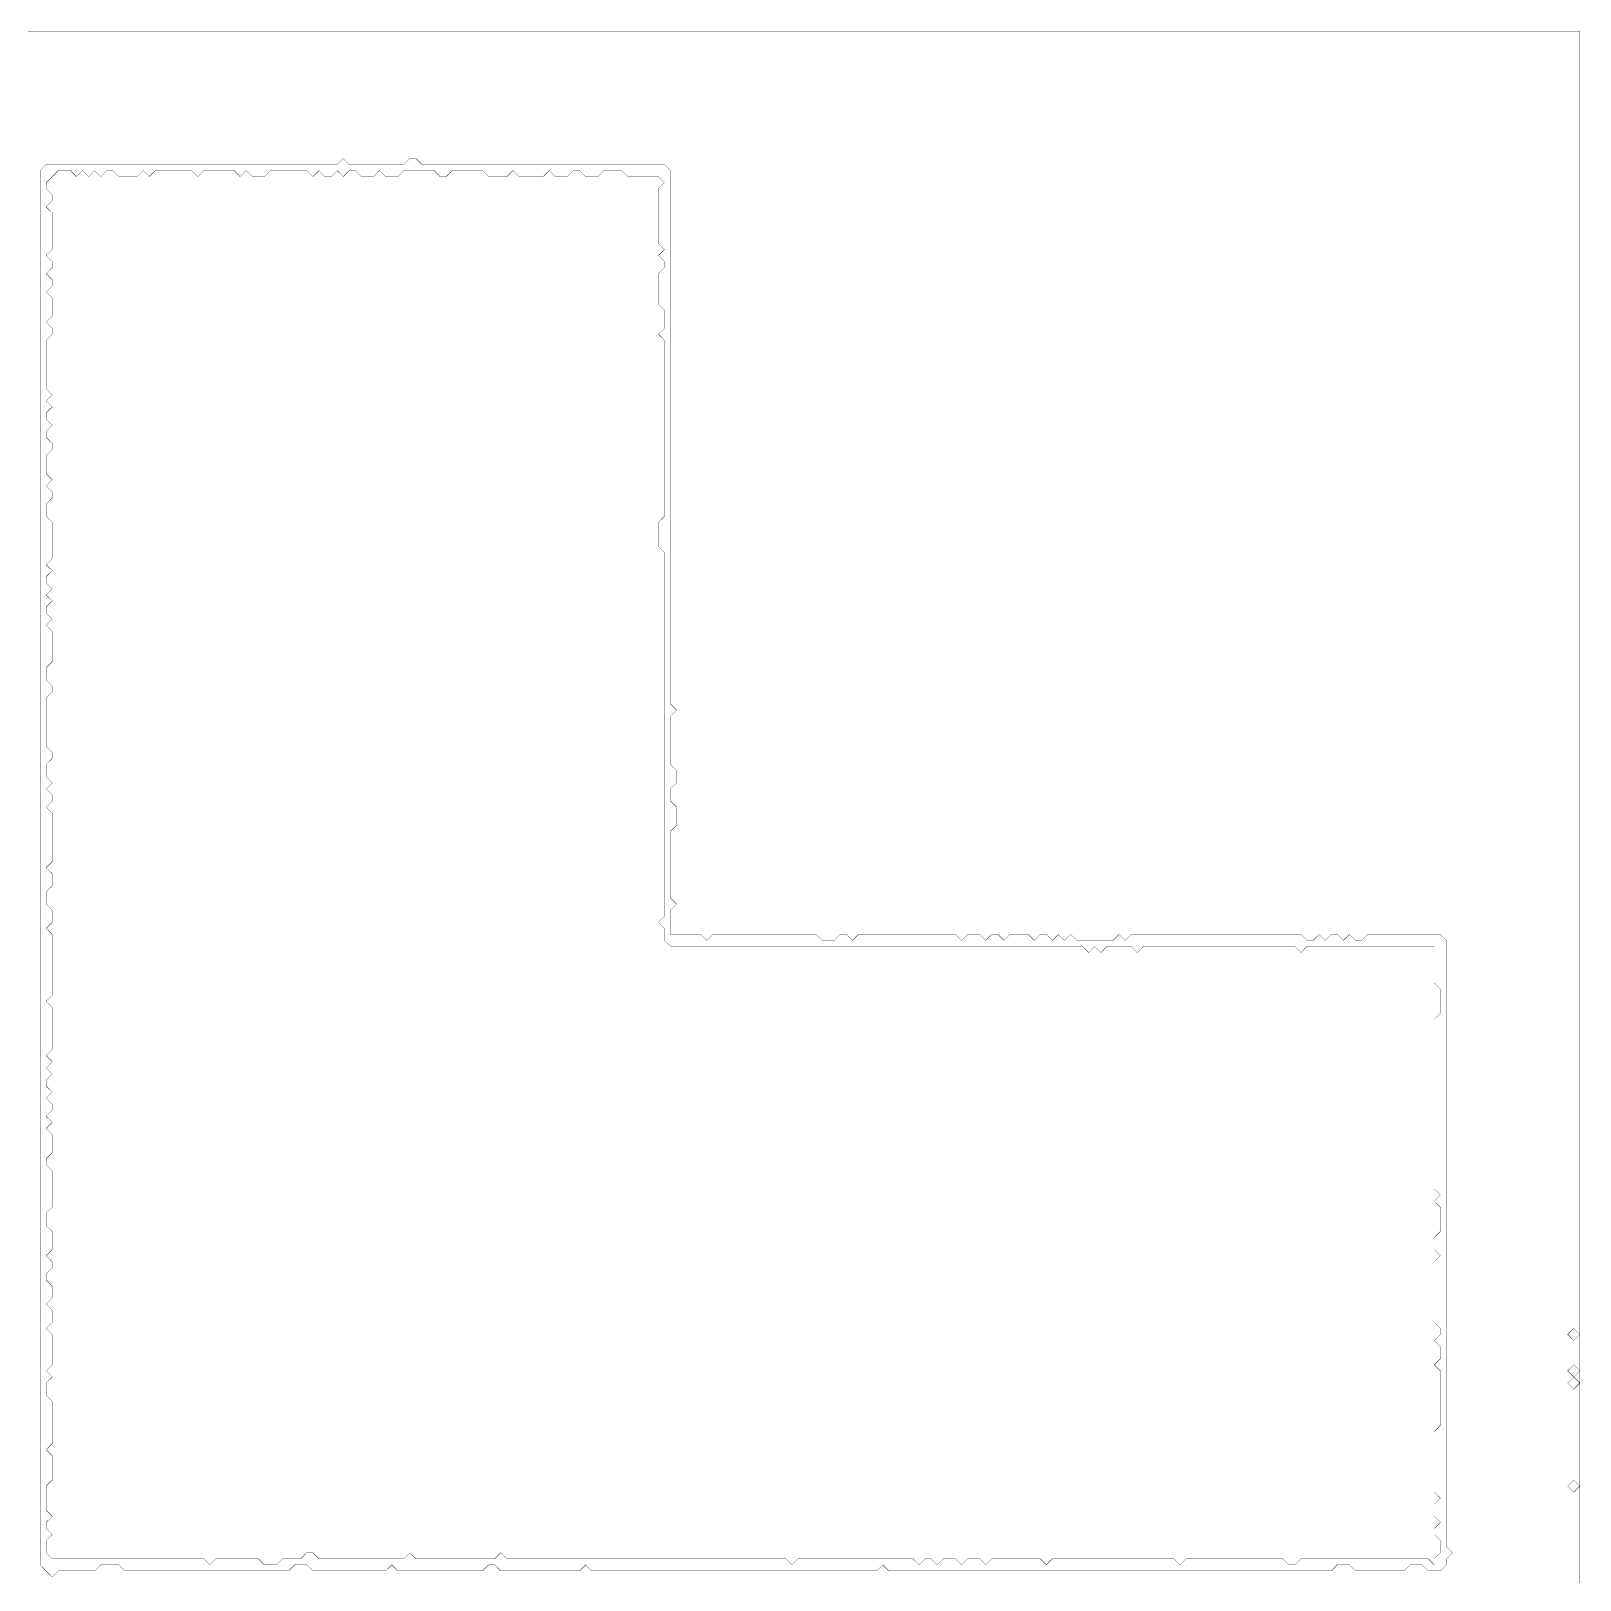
# Model space of a CAD drawing. Header units: metres. Extents: x 0 to 5221, y -5221 to 0.
# Drawn here: x 2610 to 5221, y -2610 to 0 of the extents above; entities that cross this region are included whole.
import ezdxf

# ---------------------------------------------------------------- set-up
doc = ezdxf.new("R2010")
doc.units = ezdxf.units.M
doc.layers.add('conductor', color=1, linetype='Continuous')
doc.layers.add('substrate', color=5, linetype='Continuous')

msp = doc.modelspace()

# ---------------------------------------------------------------- linework, layer by layer
at = {"layer": 'conductor', "const_width": 0.5}
msp.add_lwpolyline([(2656.4, -235), (2646.2, -245.2), (2635.9, -255.4), (2635.9, -265.6), (2646.2, -275.9), (2646.2, -286.1), (2635.9, -296.3), (2646.2, -306.5), (2646.2, -316.7), (2646.2, -326.9), (2646.2, -337.2), (2646.2, -347.4), (2646.2, -357.6), (2646.2, -367.8), (2635.9, -378), (2646.2, -388.2), (2646.2, -398.5), (2635.9, -408.7), (2646.2, -418.9), (2646.2, -429.1), (2635.9, -439.3), (2646.2, -449.5), (2646.2, -459.8), (2646.2, -470), (2646.2, -480.2), (2635.9, -490.4), (2646.2, -500.6), (2646.2, -510.8), (2635.9, -521.1), (2635.9, -531.3), (2635.9, -541.5), (2635.9, -551.7), (2635.9, -561.9), (2635.9, -572.1), (2635.9, -582.4), (2635.9, -592.6), (2635.9, -602.8), (2646.2, -613), (2635.9, -623.2), (2646.2, -633.4), (2635.9, -643.7), (2635.9, -653.9), (2646.2, -664.1), (2635.9, -674.3), (2635.9, -684.5), (2646.2, -694.7), (2646.2, -705), (2635.9, -715.2), (2635.9, -725.4), (2635.9, -735.6), (2635.9, -745.8), (2646.2, -756), (2635.9, -766.3), (2646.2, -776.5), (2646.2, -786.7), (2635.9, -796.9), (2635.9, -807.1), (2635.9, -817.3), (2646.2, -827.6), (2646.2, -837.8), (2646.2, -848), (2646.2, -858.2), (2646.2, -868.4), (2646.2, -878.6), (2646.2, -888.9), (2635.9, -899.1), (2646.2, -909.3), (2635.9, -919.5), (2635.9, -929.7), (2646.2, -939.9), (2635.9, -950.2), (2646.2, -960.4), (2635.9, -970.6), (2635.9, -980.8), (2646.2, -991), (2635.9, -1001.2), (2646.2, -1011.5), (2646.2, -1021.7), (2646.2, -1031.9), (2646.2, -1042.1), (2646.2, -1052.3), (2646.2, -1062.5), (2635.9, -1072.8), (2635.9, -1083), (2635.9, -1093.2), (2646.2, -1103.4), (2646.2, -1113.6), (2635.9, -1123.8), (2635.9, -1134.1), (2635.9, -1144.3), (2635.9, -1154.5), (2635.9, -1164.7), (2635.9, -1174.9), (2635.9, -1185.1), (2635.9, -1195.4), (2635.9, -1205.6), (2646.2, -1215.8), (2646.2, -1226), (2635.9, -1236.2), (2635.9, -1246.4), (2635.9, -1256.7), (2646.2, -1266.9), (2635.9, -1277.1), (2646.2, -1287.3), (2646.2, -1297.5), (2635.9, -1307.8), (2646.2, -1318), (2646.2, -1328.2), (2646.2, -1338.4), (2646.2, -1348.6), (2646.2, -1358.8), (2646.2, -1369.1), (2646.2, -1379.3), (2646.2, -1389.5), (2646.2, -1399.7), (2635.9, -1409.9), (2646.2, -1420.1), (2646.2, -1430.4), (2646.2, -1440.6), (2635.9, -1450.8), (2635.9, -1461), (2635.9, -1471.2), (2646.2, -1481.4), (2646.2, -1491.7), (2646.2, -1501.9), (2635.9, -1512.1), (2646.2, -1522.3), (2646.2, -1532.5), (2646.2, -1542.7), (2646.2, -1553), (2646.2, -1563.2), (2646.2, -1573.4), (2646.2, -1583.6), (2646.2, -1593.8), (2646.2, -1604), (2646.2, -1614.3), (2646.2, -1624.5), (2635.9, -1634.7), (2646.2, -1644.9), (2646.2, -1655.1), (2646.2, -1665.3), (2646.2, -1675.6), (2646.2, -1685.8), (2646.2, -1696), (2646.2, -1706.2), (2646.2, -1716.4), (2635.9, -1726.6), (2646.2, -1736.9), (2635.9, -1747.1), (2646.2, -1757.3), (2635.9, -1767.5), (2635.9, -1777.7), (2646.2, -1787.9), (2635.9, -1798.2), (2646.2, -1808.4), (2646.2, -1818.6), (2635.9, -1828.8), (2646.2, -1839), (2635.9, -1849.2), (2646.2, -1859.5), (2646.2, -1869.7), (2646.2, -1879.9), (2646.2, -1890.1), (2635.9, -1900.3), (2635.9, -1910.5), (2646.2, -1920.8), (2646.2, -1931), (2646.2, -1941.2), (2646.2, -1951.4), (2646.2, -1961.6), (2646.2, -1971.8), (2646.2, -1982.1), (2635.9, -1992.3), (2635.9, -2002.5), (2635.9, -2012.7), (2646.2, -2022.9), (2646.2, -2033.1), (2646.2, -2043.4), (2646.2, -2053.6), (2635.9, -2063.8), (2646.2, -2074), (2646.2, -2084.2), (2635.9, -2094.4), (2635.9, -2104.7), (2646.2, -2114.9), (2646.2, -2125.1), (2646.2, -2135.3), (2635.9, -2145.5), (2646.2, -2155.7), (2646.2, -2166), (2646.2, -2176.2), (2635.9, -2186.4), (2646.2, -2196.6), (2646.2, -2206.8), (2646.2, -2217), (2646.2, -2227.3), (2646.2, -2237.5), (2646.2, -2247.7), (2635.9, -2257.9), (2646.2, -2268.1), (2635.9, -2278.3), (2635.9, -2288.6), (2635.9, -2298.8), (2646.2, -2309), (2646.2, -2319.2), (2646.2, -2329.4), (2646.2, -2339.6), (2646.2, -2349.9), (2646.2, -2360.1), (2646.2, -2370.3), (2646.2, -2380.5), (2635.9, -2390.7), (2646.2, -2400.9), (2646.2, -2411.2), (2646.2, -2421.4), (2646.2, -2431.6), (2646.2, -2441.8), (2635.9, -2452), (2635.9, -2462.2), (2635.9, -2472.5), (2635.9, -2482.7), (2635.9, -2492.9), (2646.2, -2503.1), (2635.9, -2513.3), (2635.9, -2523.5), (2646.2, -2533.8), (2635.9, -2544), (2635.9, -2554.2), (2635.9, -2564.4), (2646.2, -2574.6), (2656.4, -2574.6), (2666.6, -2574.6), (2676.8, -2574.6), (2687, -2574.6), (2697.2, -2574.6), (2707.5, -2574.6), (2717.7, -2574.6), (2727.9, -2574.6), (2738.1, -2574.6), (2748.3, -2574.6), (2758.5, -2574.6), (2768.8, -2574.6), (2779, -2574.6), (2789.2, -2574.6), (2799.4, -2574.6), (2809.6, -2574.6), (2819.8, -2574.6), (2830.1, -2574.6), (2840.3, -2574.6), (2850.5, -2574.6), (2860.7, -2574.6), (2870.9, -2574.6), (2881.1, -2574.6), (2891.4, -2574.6), (2901.6, -2574.6), (2911.8, -2584.8), (2922, -2574.6), (2932.2, -2574.6), (2942.4, -2574.6), (2952.7, -2574.6), (2962.9, -2574.6), (2973.1, -2574.6), (2983.3, -2574.6), (2993.5, -2574.6), (3003.7, -2584.8), (3014, -2584.8), (3024.2, -2584.8), (3034.4, -2574.6), (3044.6, -2574.6), (3054.8, -2574.6), (3065, -2574.6), (3075.3, -2564.4), (3085.5, -2564.4), (3095.7, -2574.6), (3105.9, -2574.6), (3116.1, -2574.6), (3126.3, -2574.6), (3136.6, -2574.6), (3146.8, -2574.6), (3157, -2574.6), (3167.2, -2574.6), (3177.4, -2574.6), (3187.6, -2574.6), (3197.9, -2574.6), (3208.1, -2574.6), (3218.3, -2574.6), (3228.5, -2574.6), (3238.7, -2574.6), (3248.9, -2564.4), (3259.2, -2574.6), (3269.4, -2574.6), (3279.6, -2574.6), (3289.8, -2574.6), (3300, -2574.6), (3310.2, -2574.6), (3320.5, -2574.6), (3330.7, -2574.6), (3340.9, -2574.6), (3351.1, -2574.6), (3361.3, -2574.6), (3371.5, -2574.6), (3381.8, -2574.6), (3392, -2574.6), (3402.2, -2564.4), (3412.4, -2574.6), (3422.6, -2574.6), (3432.8, -2574.6), (3443.1, -2574.6), (3453.3, -2574.6), (3463.5, -2574.6), (3473.7, -2574.6), (3483.9, -2574.6), (3494.1, -2574.6), (3504.4, -2574.6), (3514.6, -2574.6), (3524.8, -2574.6), (3535, -2574.6), (3545.2, -2574.6), (3555.4, -2574.6), (3565.7, -2574.6), (3575.9, -2574.6), (3586.1, -2574.6), (3596.3, -2574.6), (3606.5, -2574.6), (3616.7, -2574.6), (3627, -2574.6), (3637.2, -2574.6), (3647.4, -2574.6), (3657.6, -2574.6), (3667.8, -2574.6), (3678, -2574.6), (3688.3, -2574.6), (3698.5, -2574.6), (3708.7, -2574.6), (3718.9, -2574.6), (3729.1, -2574.6), (3739.3, -2574.6), (3749.6, -2574.6), (3759.8, -2574.6), (3770, -2574.6), (3780.2, -2574.6), (3790.4, -2574.6), (3800.6, -2574.6), (3810.9, -2574.6), (3821.1, -2574.6), (3831.3, -2574.6), (3841.5, -2574.6), (3851.7, -2574.6), (3861.9, -2574.6), (3872.2, -2574.6), (3882.4, -2574.6), (3892.6, -2584.8), (3902.8, -2574.6), (3913, -2574.6), (3923.2, -2574.6), (3933.5, -2574.6), (3943.7, -2574.6), (3953.9, -2574.6), (3964.1, -2574.6), (3974.3, -2574.6), (3984.6, -2574.6), (3994.8, -2574.6), (4005, -2574.6), (4015.2, -2574.6), (4025.4, -2574.6), (4035.6, -2574.6), (4045.9, -2574.6), (4056.1, -2574.6), (4066.3, -2574.6), (4076.5, -2574.6), (4086.7, -2574.6), (4096.9, -2574.6), (4107.2, -2584.8), (4117.4, -2574.6), (4127.6, -2574.6), (4137.8, -2584.8), (4148, -2574.6), (4158.2, -2574.6), (4168.5, -2574.6), (4178.7, -2584.8), (4188.9, -2574.6), (4199.1, -2574.6), (4209.3, -2574.6), (4219.5, -2584.8), (4229.8, -2574.6), (4240, -2574.6), (4250.2, -2574.6), (4260.4, -2574.6), (4270.6, -2574.6), (4280.8, -2574.6), (4291.1, -2574.6), (4301.3, -2574.6), (4311.5, -2574.6), (4321.7, -2584.8), (4331.9, -2574.6), (4342.1, -2574.6), (4352.4, -2574.6), (4362.6, -2574.6), (4372.8, -2574.6), (4383, -2574.6), (4393.2, -2574.6), (4403.4, -2574.6), (4413.7, -2574.6), (4423.9, -2574.6), (4434.1, -2574.6), (4444.3, -2574.6), (4454.5, -2574.6), (4464.7, -2574.6), (4475, -2574.6), (4485.2, -2574.6), (4495.4, -2574.6), (4505.6, -2574.6), (4515.8, -2574.6), (4526, -2574.6), (4536.3, -2574.6), (4546.5, -2584.8), (4556.7, -2574.6), (4566.9, -2574.6), (4577.1, -2574.6), (4587.3, -2574.6), (4597.6, -2574.6), (4607.8, -2574.6), (4618, -2574.6), (4628.2, -2574.6), (4638.4, -2574.6), (4648.6, -2574.6), (4658.9, -2574.6), (4669.1, -2574.6), (4679.3, -2574.6), (4689.5, -2574.6), (4699.7, -2574.6), (4709.9, -2574.6), (4720.2, -2574.6), (4730.4, -2584.8), (4740.6, -2584.8), (4750.8, -2574.6), (4761, -2574.6), (4771.2, -2574.6), (4781.5, -2574.6), (4791.7, -2574.6), (4801.9, -2574.6), (4812.1, -2574.6), (4822.3, -2574.6), (4832.5, -2574.6), (4842.8, -2574.6), (4853, -2574.6), (4863.2, -2574.6), (4873.4, -2574.6), (4883.6, -2574.6), (4893.8, -2574.6), (4904.1, -2574.6), (4914.3, -2574.6), (4924.5, -2574.6), (4934.7, -2574.6), (4944.9, -2574.6), (4955.1, -2574.6), (4965.4, -2574.6), (4975.6, -2584.8), (4975.6, -2574.6), (4985.8, -2564.4), (4985.8, -2554.2), (4985.8, -2544), (4975.6, -2533.8), (4975.6, -2523.5), (4985.8, -2513.3), (4975.6, -2503.1), (4975.6, -2492.9), (4975.6, -2482.7), (4985.8, -2472.5), (4975.6, -2462.2), (4975.6, -2452), (4975.6, -2441.8), (4975.6, -2431.6), (4975.6, -2421.4), (4975.6, -2411.2), (4975.6, -2400.9), (4975.6, -2390.7), (4975.6, -2380.5), (4975.6, -2370.3), (4975.6, -2360.1), (4985.8, -2349.9), (4985.8, -2339.6), (4985.8, -2329.4), (4985.8, -2319.2), (4985.8, -2309), (4985.8, -2298.8), (4985.8, -2288.6), (4985.8, -2278.3), (4985.8, -2268.1), (4985.8, -2257.9), (4975.6, -2247.7), (4985.8, -2237.5), (4985.8, -2227.3), (4985.8, -2217), (4975.6, -2206.8), (4985.8, -2196.6), (4985.8, -2186.4), (4975.6, -2176.2), (4975.6, -2166), (4975.6, -2155.7), (4975.6, -2145.5), (4975.6, -2135.3), (4975.6, -2125.1), (4975.6, -2114.9), (4975.6, -2104.7), (4975.6, -2094.4), (4975.6, -2084.2), (4975.6, -2074), (4985.8, -2063.8), (4975.6, -2053.6), (4975.6, -2043.4), (4975.6, -2033.1), (4985.8, -2022.9), (4985.8, -2012.7), (4985.8, -2002.5), (4985.8, -1992.3), (4985.8, -1982.1), (4975.6, -1971.8), (4985.8, -1961.6), (4975.6, -1951.4), (4975.6, -1941.2), (4975.6, -1931), (4975.6, -1920.8), (4975.6, -1910.5), (4975.6, -1900.3), (4975.6, -1890.1), (4975.6, -1879.9), (4975.6, -1869.7), (4975.6, -1859.5), (4975.6, -1849.2), (4975.6, -1839), (4975.6, -1828.8), (4975.6, -1818.6), (4975.6, -1808.4), (4975.6, -1798.2), (4975.6, -1787.9), (4975.6, -1777.7), (4975.6, -1767.5), (4975.6, -1757.3), (4975.6, -1747.1), (4975.6, -1736.9), (4975.6, -1726.6), (4975.6, -1716.4), (4975.6, -1706.2), (4975.6, -1696), (4975.6, -1685.8), (4975.6, -1675.6), (4975.6, -1665.3), (4985.8, -1655.1), (4985.8, -1644.9), (4985.8, -1634.7), (4985.8, -1624.5), (4985.8, -1614.3), (4975.6, -1604), (4975.6, -1593.8), (4975.6, -1583.6), (4975.6, -1573.4), (4975.6, -1563.2), (4975.6, -1553), (4975.6, -1542.7), (4965.4, -1542.7), (4955.1, -1542.7), (4944.9, -1542.7), (4934.7, -1542.7), (4924.5, -1542.7), (4914.3, -1542.7), (4904.1, -1542.7), (4893.8, -1542.7), (4883.6, -1542.7), (4873.4, -1542.7), (4863.2, -1542.7), (4853, -1542.7), (4842.8, -1542.7), (4832.5, -1542.7), (4822.3, -1542.7), (4812.1, -1542.7), (4801.9, -1542.7), (4791.7, -1542.7), (4781.5, -1542.7), (4771.2, -1542.7), (4761, -1542.7), (4750.8, -1553), (4740.6, -1542.7), (4730.4, -1542.7), (4720.2, -1542.7), (4709.9, -1542.7), (4699.7, -1542.7), (4689.5, -1542.7), (4679.3, -1542.7), (4669.1, -1542.7), (4658.9, -1542.7), (4648.6, -1542.7), (4638.4, -1542.7), (4628.2, -1542.7), (4618, -1542.7), (4607.8, -1542.7), (4597.6, -1542.7), (4587.3, -1542.7), (4577.1, -1542.7), (4566.9, -1542.7), (4556.7, -1542.7), (4546.5, -1542.7), (4536.3, -1542.7), (4526, -1542.7), (4515.8, -1542.7), (4505.6, -1542.7), (4495.4, -1542.7), (4485.2, -1542.7), (4475, -1553), (4464.7, -1542.7), (4454.5, -1542.7), (4444.3, -1542.7), (4434.1, -1542.7), (4423.9, -1542.7), (4413.7, -1553), (4403.4, -1542.7), (4393.2, -1553), (4383, -1542.7), (4372.8, -1542.7), (4362.6, -1542.7), (4352.4, -1542.7), (4342.1, -1542.7), (4331.9, -1542.7), (4321.7, -1542.7), (4311.5, -1542.7), (4301.3, -1542.7), (4291.1, -1542.7), (4280.8, -1542.7), (4270.6, -1542.7), (4260.4, -1542.7), (4250.2, -1542.7), (4240, -1542.7), (4229.8, -1542.7), (4219.5, -1542.7), (4209.3, -1542.7), (4199.1, -1542.7), (4188.9, -1542.7), (4178.7, -1542.7), (4168.5, -1542.7), (4158.2, -1542.7), (4148, -1542.7), (4137.8, -1542.7), (4127.6, -1542.7), (4117.4, -1542.7), (4107.2, -1542.7), (4096.9, -1542.7), (4086.7, -1542.7), (4076.5, -1542.7), (4066.3, -1542.7), (4056.1, -1542.7), (4045.9, -1542.7), (4035.6, -1542.7), (4025.4, -1542.7), (4015.2, -1542.7), (4005, -1542.7), (3994.8, -1542.7), (3984.6, -1542.7), (3974.3, -1542.7), (3964.1, -1542.7), (3953.9, -1542.7), (3943.7, -1542.7), (3933.5, -1542.7), (3923.2, -1542.7), (3913, -1542.7), (3902.8, -1542.7), (3892.6, -1542.7), (3882.4, -1542.7), (3872.2, -1542.7), (3861.9, -1542.7), (3851.7, -1542.7), (3841.5, -1542.7), (3831.3, -1542.7), (3821.1, -1542.7), (3810.9, -1542.7), (3800.6, -1542.7), (3790.4, -1542.7), (3780.2, -1542.7), (3770, -1542.7), (3759.8, -1542.7), (3749.6, -1542.7), (3739.3, -1542.7), (3729.1, -1542.7), (3718.9, -1542.7), (3708.7, -1542.7), (3698.5, -1542.7), (3688.3, -1542.7), (3678, -1532.5), (3678, -1522.3), (3678, -1512.1), (3667.8, -1501.9), (3678, -1491.7), (3678, -1481.4), (3678, -1471.2), (3678, -1461), (3678, -1450.8), (3678, -1440.6), (3678, -1430.4), (3678, -1420.1), (3678, -1409.9), (3678, -1399.7), (3678, -1389.5), (3678, -1379.3), (3678, -1369.1), (3678, -1358.8), (3678, -1348.6), (3678, -1338.4), (3678, -1328.2), (3678, -1318), (3678, -1307.8), (3678, -1297.5), (3678, -1287.3), (3678, -1277.1), (3678, -1266.9), (3678, -1256.7), (3678, -1246.4), (3678, -1236.2), (3678, -1226), (3678, -1215.8), (3678, -1205.6), (3678, -1195.4), (3678, -1185.1), (3678, -1174.9), (3678, -1164.7), (3678, -1154.5), (3678, -1144.3), (3678, -1134.1), (3678, -1123.8), (3678, -1113.6), (3678, -1103.4), (3678, -1093.2), (3678, -1083), (3678, -1072.8), (3678, -1062.5), (3678, -1052.3), (3678, -1042.1), (3678, -1031.9), (3678, -1021.7), (3678, -1011.5), (3678, -1001.2), (3678, -991), (3678, -980.8), (3678, -970.6), (3678, -960.4), (3678, -950.2), (3678, -939.9), (3678, -929.7), (3678, -919.5), (3678, -909.3), (3678, -899.1), (3678, -888.9), (3678, -878.6), (3667.8, -868.4), (3667.8, -858.2), (3667.8, -848), (3667.8, -837.8), (3667.8, -827.6), (3678, -817.3), (3678, -807.1), (3678, -796.9), (3678, -786.7), (3678, -776.5), (3678, -766.3), (3678, -756), (3678, -745.8), (3678, -735.6), (3678, -725.4), (3678, -715.2), (3678, -705), (3678, -694.7), (3678, -684.5), (3678, -674.3), (3678, -664.1), (3678, -653.9), (3678, -643.7), (3678, -633.4), (3678, -623.2), (3678, -613), (3678, -602.8), (3678, -592.6), (3678, -582.4), (3678, -572.1), (3678, -561.9), (3678, -551.7), (3678, -541.5), (3678, -531.3), (3678, -521.1), (3667.8, -510.8), (3678, -500.6), (3678, -490.4), (3678, -480.2), (3678, -470), (3667.8, -459.8), (3667.8, -449.5), (3667.8, -439.3), (3667.8, -429.1), (3667.8, -418.9), (3667.8, -408.7), (3678, -398.5), (3678, -388.2), (3667.8, -378), (3678, -367.8), (3667.8, -357.6), (3667.8, -347.4), (3667.8, -337.2), (3667.8, -326.9), (3667.8, -316.7), (3667.8, -306.5), (3667.8, -296.3), (3667.8, -286.1), (3667.8, -275.9), (3667.8, -265.6), (3678, -255.4), (3667.8, -245.2), (3657.6, -245.2), (3647.4, -245.2), (3637.2, -245.2), (3627, -245.2), (3616.7, -245.2), (3606.5, -235), (3596.3, -235), (3586.1, -235), (3575.9, -235), (3565.7, -245.2), (3555.4, -245.2), (3545.2, -245.2), (3535, -235), (3524.8, -235), (3514.6, -245.2), (3504.4, -245.2), (3494.1, -245.2), (3483.9, -235), (3473.7, -245.2), (3463.5, -245.2), (3453.3, -245.2), (3443.1, -245.2), (3432.8, -245.2), (3422.6, -235), (3412.4, -245.2), (3402.2, -245.2), (3392, -245.2), (3381.8, -245.2), (3371.5, -235), (3361.3, -235), (3351.1, -235), (3340.9, -235), (3330.7, -235), (3320.5, -235), (3310.2, -245.2), (3300, -245.2), (3289.8, -235), (3279.6, -235), (3269.4, -235), (3259.2, -235), (3248.9, -235), (3238.7, -235), (3228.5, -245.2), (3218.3, -245.2), (3208.1, -245.2), (3197.9, -235), (3187.6, -245.2), (3177.4, -245.2), (3167.2, -245.2), (3157, -235), (3146.8, -235), (3136.6, -245.2), (3126.3, -235), (3116.1, -245.2), (3105.9, -245.2), (3095.7, -235), (3085.5, -245.2), (3075.3, -235), (3065, -235), (3054.8, -235), (3044.6, -235), (3034.4, -235), (3024.2, -235), (3014, -235), (3003.7, -245.2), (2993.5, -245.2), (2983.3, -245.2), (2973.1, -235), (2962.9, -245.2), (2952.7, -235), (2942.4, -235), (2932.2, -235), (2922, -235), (2911.8, -235), (2901.6, -235), (2891.4, -245.2), (2881.1, -235), (2870.9, -235), (2860.7, -235), (2850.5, -235), (2840.3, -235), (2830.1, -235), (2819.8, -235), (2809.6, -245.2), (2799.4, -235), (2789.2, -245.2), (2779, -245.2), (2768.8, -245.2), (2758.5, -245.2), (2748.3, -235), (2738.1, -235), (2727.9, -245.2), (2717.7, -235), (2707.5, -245.2), (2697.2, -235), (2687, -245.2), (2676.8, -235), (2666.6, -235)], close=True, dxfattribs=at)
at = {"layer": 'substrate', "const_width": 0.5}
msp.add_lwpolyline([(5220.8, -2615.5), (5220.8, -2605.3), (5220.8, -2595.1), (5220.8, -2584.8), (5220.8, -2574.6), (5220.8, -2564.4), (5220.8, -2554.2), (5220.8, -2544), (5220.8, -2533.8), (5220.8, -2523.5), (5220.8, -2513.3), (5220.8, -2503.1), (5220.8, -2492.9), (5220.8, -2482.7), (5220.8, -2472.5), (5220.8, -2462.2), (5220.8, -2452), (5220.8, -2441.8), (5220.8, -2431.6), (5220.8, -2421.4), (5220.8, -2411.2), (5220.8, -2400.9), (5220.8, -2390.7), (5220.8, -2380.5), (5220.8, -2370.3), (5220.8, -2360.1), (5220.8, -2349.9), (5220.8, -2339.6), (5220.8, -2329.4), (5220.8, -2319.2), (5220.8, -2309), (5220.8, -2298.8), (5220.8, -2288.6), (5220.8, -2278.3), (5220.8, -2268.1), (5220.8, -2257.9), (5220.8, -2247.7), (5220.8, -2237.5), (5220.8, -2227.3), (5220.8, -2217), (5220.8, -2206.8), (5220.8, -2196.6), (5220.8, -2186.4), (5220.8, -2176.2), (5220.8, -2166), (5220.8, -2155.7), (5220.8, -2145.5), (5220.8, -2135.3), (5220.8, -2125.1), (5220.8, -2114.9), (5220.8, -2104.7), (5220.8, -2094.4), (5220.8, -2084.2), (5220.8, -2074), (5220.8, -2063.8), (5220.8, -2053.6), (5220.8, -2043.4), (5220.8, -2033.1), (5220.8, -2022.9), (5220.8, -2012.7), (5220.8, -2002.5), (5220.8, -1992.3), (5220.8, -1982.1), (5220.8, -1971.8), (5220.8, -1961.6), (5220.8, -1951.4), (5220.8, -1941.2), (5220.8, -1931), (5220.8, -1920.8), (5220.8, -1910.5), (5220.8, -1900.3), (5220.8, -1890.1), (5220.8, -1879.9), (5220.8, -1869.7), (5220.8, -1859.5), (5220.8, -1849.2), (5220.8, -1839), (5220.8, -1828.8), (5220.8, -1818.6), (5220.8, -1808.4), (5220.8, -1798.2), (5220.8, -1787.9), (5220.8, -1777.7), (5220.8, -1767.5), (5220.8, -1757.3), (5220.8, -1747.1), (5220.8, -1736.9), (5220.8, -1726.6), (5220.8, -1716.4), (5220.8, -1706.2), (5220.8, -1696), (5220.8, -1685.8), (5220.8, -1675.6), (5220.8, -1665.3), (5220.8, -1655.1), (5220.8, -1644.9), (5220.8, -1634.7), (5220.8, -1624.5), (5220.8, -1614.3), (5220.8, -1604), (5220.8, -1593.8), (5220.8, -1583.6), (5220.8, -1573.4), (5220.8, -1563.2), (5220.8, -1553), (5220.8, -1542.7), (5220.8, -1532.5), (5220.8, -1522.3), (5220.8, -1512.1), (5220.8, -1501.9), (5220.8, -1491.7), (5220.8, -1481.4), (5220.8, -1471.2), (5220.8, -1461), (5220.8, -1450.8), (5220.8, -1440.6), (5220.8, -1430.4), (5220.8, -1420.1), (5220.8, -1409.9), (5220.8, -1399.7), (5220.8, -1389.5), (5220.8, -1379.3), (5220.8, -1369.1), (5220.8, -1358.8), (5220.8, -1348.6), (5220.8, -1338.4), (5220.8, -1328.2), (5220.8, -1318), (5220.8, -1307.8), (5220.8, -1297.5), (5220.8, -1287.3), (5220.8, -1277.1), (5220.8, -1266.9), (5220.8, -1256.7), (5220.8, -1246.4), (5220.8, -1236.2), (5220.8, -1226), (5220.8, -1215.8), (5220.8, -1205.6), (5220.8, -1195.4), (5220.8, -1185.1), (5220.8, -1174.9), (5220.8, -1164.7), (5220.8, -1154.5), (5220.8, -1144.3), (5220.8, -1134.1), (5220.8, -1123.8), (5220.8, -1113.6), (5220.8, -1103.4), (5220.8, -1093.2), (5220.8, -1083), (5220.8, -1072.8), (5220.8, -1062.5), (5220.8, -1052.3), (5220.8, -1042.1), (5220.8, -1031.9), (5220.8, -1021.7), (5220.8, -1011.5), (5220.8, -1001.2), (5220.8, -991), (5220.8, -980.8), (5220.8, -970.6), (5220.8, -960.4), (5220.8, -950.2), (5220.8, -939.9), (5220.8, -929.7), (5220.8, -919.5), (5220.8, -909.3), (5220.8, -899.1), (5220.8, -888.9), (5220.8, -878.6), (5220.8, -868.4), (5220.8, -858.2), (5220.8, -848), (5220.8, -837.8), (5220.8, -827.6), (5220.8, -817.3), (5220.8, -807.1), (5220.8, -796.9), (5220.8, -786.7), (5220.8, -776.5), (5220.8, -766.3), (5220.8, -756), (5220.8, -745.8), (5220.8, -735.6), (5220.8, -725.4), (5220.8, -715.2), (5220.8, -705), (5220.8, -694.7), (5220.8, -684.5), (5220.8, -674.3), (5220.8, -664.1), (5220.8, -653.9), (5220.8, -643.7), (5220.8, -633.4), (5220.8, -623.2), (5220.8, -613), (5220.8, -602.8), (5220.8, -592.6), (5220.8, -582.4), (5220.8, -572.1), (5220.8, -561.9), (5220.8, -551.7), (5220.8, -541.5), (5220.8, -531.3), (5220.8, -521.1), (5220.8, -510.8), (5220.8, -500.6), (5220.8, -490.4), (5220.8, -480.2), (5220.8, -470), (5220.8, -459.8), (5220.8, -449.5), (5220.8, -439.3), (5220.8, -429.1), (5220.8, -418.9), (5220.8, -408.7), (5220.8, -398.5), (5220.8, -388.2), (5220.8, -378), (5220.8, -367.8), (5220.8, -357.6), (5220.8, -347.4), (5220.8, -337.2), (5220.8, -326.9), (5220.8, -316.7), (5220.8, -306.5), (5220.8, -296.3), (5220.8, -286.1), (5220.8, -275.9), (5220.8, -265.6), (5220.8, -255.4), (5220.8, -245.2), (5220.8, -235), (5220.8, -224.8), (5220.8, -214.6), (5220.8, -204.3), (5220.8, -194.1), (5220.8, -183.9), (5220.8, -173.7), (5220.8, -163.5), (5220.8, -153.3), (5220.8, -143), (5220.8, -132.8), (5220.8, -122.6), (5220.8, -112.4), (5220.8, -102.2), (5220.8, -92), (5220.8, -81.7), (5220.8, -71.5), (5220.8, -61.3), (5220.8, -51.1), (5220.8, -40.9), (5220.8, -30.7), (5220.8, -20.4), (5220.8, -10.2), (5220.8, 0), (5210.6, 0), (5200.3, 0), (5190.1, 0), (5179.9, 0), (5169.7, 0), (5159.5, 0), (5149.3, 0), (5139, 0), (5128.8, 0), (5118.6, 0), (5108.4, 0), (5098.2, 0), (5088, 0), (5077.7, 0), (5067.5, 0), (5057.3, 0), (5047.1, 0), (5036.9, 0), (5026.7, 0), (5016.4, 0), (5006.2, 0), (4996, 0), (4985.8, 0), (4975.6, 0), (4965.4, 0), (4955.1, 0), (4944.9, 0), (4934.7, 0), (4924.5, 0), (4914.3, 0), (4904.1, 0), (4893.8, 0), (4883.6, 0), (4873.4, 0), (4863.2, 0), (4853, 0), (4842.8, 0), (4832.5, 0), (4822.3, 0), (4812.1, 0), (4801.9, 0), (4791.7, 0), (4781.5, 0), (4771.2, 0), (4761, 0), (4750.8, 0), (4740.6, 0), (4730.4, 0), (4720.2, 0), (4709.9, 0), (4699.7, 0), (4689.5, 0), (4679.3, 0), (4669.1, 0), (4658.9, 0), (4648.6, 0), (4638.4, 0), (4628.2, 0), (4618, 0), (4607.8, 0), (4597.6, 0), (4587.3, 0), (4577.1, 0), (4566.9, 0), (4556.7, 0), (4546.5, 0), (4536.3, 0), (4526, 0), (4515.8, 0), (4505.6, 0), (4495.4, 0), (4485.2, 0), (4475, 0), (4464.7, 0), (4454.5, 0), (4444.3, 0), (4434.1, 0), (4423.9, 0), (4413.7, 0), (4403.4, 0), (4393.2, 0), (4383, 0), (4372.8, 0), (4362.6, 0), (4352.4, 0), (4342.1, 0), (4331.9, 0), (4321.7, 0), (4311.5, 0), (4301.3, 0), (4291.1, 0), (4280.8, 0), (4270.6, 0), (4260.4, 0), (4250.2, 0), (4240, 0), (4229.8, 0), (4219.5, 0), (4209.3, 0), (4199.1, 0), (4188.9, 0), (4178.7, 0), (4168.5, 0), (4158.2, 0), (4148, 0), (4137.8, 0), (4127.6, 0), (4117.4, 0), (4107.2, 0), (4096.9, 0), (4086.7, 0), (4076.5, 0), (4066.3, 0), (4056.1, 0), (4045.9, 0), (4035.6, 0), (4025.4, 0), (4015.2, 0), (4005, 0), (3994.8, 0), (3984.6, 0), (3974.3, 0), (3964.1, 0), (3953.9, 0), (3943.7, 0), (3933.5, 0), (3923.2, 0), (3913, 0), (3902.8, 0), (3892.6, 0), (3882.4, 0), (3872.2, 0), (3861.9, 0), (3851.7, 0), (3841.5, 0), (3831.3, 0), (3821.1, 0), (3810.9, 0), (3800.6, 0), (3790.4, 0), (3780.2, 0), (3770, 0), (3759.8, 0), (3749.6, 0), (3739.3, 0), (3729.1, 0), (3718.9, 0), (3708.7, 0), (3698.5, 0), (3688.3, 0), (3678, 0), (3667.8, 0), (3657.6, 0), (3647.4, 0), (3637.2, 0), (3627, 0), (3616.7, 0), (3606.5, 0), (3596.3, 0), (3586.1, 0), (3575.9, 0), (3565.7, 0), (3555.4, 0), (3545.2, 0), (3535, 0), (3524.8, 0), (3514.6, 0), (3504.4, 0), (3494.1, 0), (3483.9, 0), (3473.7, 0), (3463.5, 0), (3453.3, 0), (3443.1, 0), (3432.8, 0), (3422.6, 0), (3412.4, 0), (3402.2, 0), (3392, 0), (3381.8, 0), (3371.5, 0), (3361.3, 0), (3351.1, 0), (3340.9, 0), (3330.7, 0), (3320.5, 0), (3310.2, 0), (3300, 0), (3289.8, 0), (3279.6, 0), (3269.4, 0), (3259.2, 0), (3248.9, 0), (3238.7, 0), (3228.5, 0), (3218.3, 0), (3208.1, 0), (3197.9, 0), (3187.6, 0), (3177.4, 0), (3167.2, 0), (3157, 0), (3146.8, 0), (3136.6, 0), (3126.3, 0), (3116.1, 0), (3105.9, 0), (3095.7, 0), (3085.5, 0), (3075.3, 0), (3065, 0), (3054.8, 0), (3044.6, 0), (3034.4, 0), (3024.2, 0), (3014, 0), (3003.7, 0), (2993.5, 0), (2983.3, 0), (2973.1, 0), (2962.9, 0), (2952.7, 0), (2942.4, 0), (2932.2, 0), (2922, 0), (2911.8, 0), (2901.6, 0), (2891.4, 0), (2881.1, 0), (2870.9, 0), (2860.7, 0), (2850.5, 0), (2840.3, 0), (2830.1, 0), (2819.8, 0), (2809.6, 0), (2799.4, 0), (2789.2, 0), (2779, 0), (2768.8, 0), (2758.5, 0), (2748.3, 0), (2738.1, 0), (2727.9, 0), (2717.7, 0), (2707.5, 0), (2697.2, 0), (2687, 0), (2676.8, 0), (2666.6, 0), (2656.4, 0), (2646.2, 0), (2635.9, 0), (2625.7, 0), (2615.5, 0), (2605.3, 0)], dxfattribs=at)
for points in [[(3126.3, -224.8), (3136.6, -214.6), (3146.8, -224.8), (3157, -224.8), (3167.2, -224.8), (3177.4, -224.8), (3187.6, -224.8), (3197.9, -224.8), (3208.1, -224.8), (3218.3, -224.8), (3228.5, -224.8), (3238.7, -224.8), (3248.9, -214.6), (3259.2, -214.6), (3269.4, -224.8), (3279.6, -224.8), (3289.8, -224.8), (3300, -224.8), (3310.2, -224.8), (3320.5, -224.8), (3330.7, -224.8), (3340.9, -224.8), (3351.1, -224.8), (3361.3, -224.8), (3371.5, -224.8), (3381.8, -224.8), (3392, -224.8), (3402.2, -224.8), (3412.4, -224.8), (3422.6, -224.8), (3432.8, -224.8), (3443.1, -224.8), (3453.3, -224.8), (3463.5, -224.8), (3473.7, -224.8), (3483.9, -224.8), (3494.1, -224.8), (3504.4, -224.8), (3514.6, -224.8), (3524.8, -224.8), (3535, -224.8), (3545.2, -224.8), (3555.4, -224.8), (3565.7, -224.8), (3575.9, -224.8), (3586.1, -224.8), (3596.3, -224.8), (3606.5, -224.8), (3616.7, -224.8), (3627, -224.8), (3637.2, -224.8), (3647.4, -224.8), (3657.6, -224.8), (3667.8, -224.8), (3678, -224.8), (3688.3, -235), (3688.3, -245.2), (3688.3, -255.4), (3688.3, -265.6), (3688.3, -275.9), (3688.3, -286.1), (3688.3, -296.3), (3688.3, -306.5), (3688.3, -316.7), (3688.3, -326.9), (3688.3, -337.2), (3688.3, -347.4), (3688.3, -357.6), (3688.3, -367.8), (3688.3, -378), (3688.3, -388.2), (3688.3, -398.5), (3688.3, -408.7), (3688.3, -418.9), (3688.3, -429.1), (3688.3, -439.3), (3688.3, -449.5), (3688.3, -459.8), (3688.3, -470), (3688.3, -480.2), (3688.3, -490.4), (3688.3, -500.6), (3688.3, -510.8), (3688.3, -521.1), (3688.3, -531.3), (3688.3, -541.5), (3688.3, -551.7), (3688.3, -561.9), (3688.3, -572.1), (3688.3, -582.4), (3688.3, -592.6), (3688.3, -602.8), (3688.3, -613), (3688.3, -623.2), (3688.3, -633.4), (3688.3, -643.7), (3688.3, -653.9), (3688.3, -664.1), (3688.3, -674.3), (3688.3, -684.5), (3688.3, -694.7), (3688.3, -705), (3688.3, -715.2), (3688.3, -725.4), (3688.3, -735.6), (3688.3, -745.8), (3688.3, -756), (3688.3, -766.3), (3688.3, -776.5), (3688.3, -786.7), (3688.3, -796.9), (3688.3, -807.1), (3688.3, -817.3), (3688.3, -827.6), (3688.3, -837.8), (3688.3, -848), (3688.3, -858.2), (3688.3, -868.4), (3688.3, -878.6), (3688.3, -888.9), (3688.3, -899.1), (3688.3, -909.3), (3688.3, -919.5), (3688.3, -929.7), (3688.3, -939.9), (3688.3, -950.2), (3688.3, -960.4), (3688.3, -970.6), (3688.3, -980.8), (3688.3, -991), (3688.3, -1001.2), (3688.3, -1011.5), (3688.3, -1021.7), (3688.3, -1031.9), (3688.3, -1042.1), (3688.3, -1052.3), (3688.3, -1062.5), (3688.3, -1072.8), (3688.3, -1083), (3688.3, -1093.2), (3688.3, -1103.4), (3688.3, -1113.6), (3688.3, -1123.8), (3688.3, -1134.1), (3698.5, -1144.3), (3688.3, -1154.5), (3688.3, -1164.7), (3688.3, -1174.9), (3688.3, -1185.1), (3688.3, -1195.4), (3688.3, -1205.6), (3688.3, -1215.8), (3688.3, -1226), (3688.3, -1236.2), (3698.5, -1246.4), (3698.5, -1256.7), (3698.5, -1266.9), (3688.3, -1277.1), (3688.3, -1287.3), (3688.3, -1297.5), (3698.5, -1307.8), (3698.5, -1318), (3698.5, -1328.2), (3698.5, -1338.4), (3688.3, -1348.6), (3688.3, -1358.8), (3688.3, -1369.1), (3688.3, -1379.3), (3688.3, -1389.5), (3688.3, -1399.7), (3688.3, -1409.9), (3688.3, -1420.1), (3688.3, -1430.4), (3688.3, -1440.6), (3688.3, -1450.8), (3688.3, -1461), (3698.5, -1471.2), (3688.3, -1481.4), (3688.3, -1491.7), (3688.3, -1501.9), (3688.3, -1512.1), (3688.3, -1522.3), (3698.5, -1522.3), (3708.7, -1522.3), (3718.9, -1522.3), (3729.1, -1522.3), (3739.3, -1522.3), (3749.6, -1532.5), (3759.8, -1522.3), (3770, -1522.3), (3780.2, -1522.3), (3790.4, -1522.3), (3800.6, -1522.3), (3810.9, -1522.3), (3821.1, -1522.3), (3831.3, -1522.3), (3841.5, -1522.3), (3851.7, -1522.3), (3861.9, -1522.3), (3872.2, -1522.3), (3882.4, -1522.3), (3892.6, -1522.3), (3902.8, -1522.3), (3913, -1522.3), (3923.2, -1522.3), (3933.5, -1522.3), (3943.7, -1532.5), (3953.9, -1532.5), (3964.1, -1532.5), (3974.3, -1522.3), (3984.6, -1522.3), (3994.8, -1532.5), (4005, -1522.3), (4015.2, -1522.3), (4025.4, -1522.3), (4035.6, -1522.3), (4045.9, -1522.3), (4056.1, -1522.3), (4066.3, -1522.3), (4076.5, -1522.3), (4086.7, -1522.3), (4096.9, -1522.3), (4107.2, -1522.3), (4117.4, -1522.3), (4127.6, -1522.3), (4137.8, -1522.3), (4148, -1522.3), (4158.2, -1522.3), (4168.5, -1522.3), (4178.7, -1532.5), (4188.9, -1522.3), (4199.1, -1522.3), (4209.3, -1522.3), (4219.5, -1532.5), (4229.8, -1522.3), (4240, -1522.3), (4250.2, -1532.5), (4260.4, -1522.3), (4270.6, -1522.3), (4280.8, -1522.3), (4291.1, -1522.3), (4301.3, -1532.5), (4311.5, -1522.3), (4321.7, -1522.3), (4331.9, -1532.5), (4342.1, -1522.3), (4352.4, -1532.5), (4362.6, -1522.3), (4372.8, -1532.5), (4383, -1532.5), (4393.2, -1532.5), (4403.4, -1532.5), (4413.7, -1532.5), (4423.9, -1532.5), (4434.1, -1532.5), (4444.3, -1522.3), (4454.5, -1532.5), (4464.7, -1522.3), (4475, -1522.3), (4485.2, -1522.3), (4495.4, -1522.3), (4505.6, -1522.3), (4515.8, -1522.3), (4526, -1522.3), (4536.3, -1522.3), (4546.5, -1522.3), (4556.7, -1522.3), (4566.9, -1522.3), (4577.1, -1522.3), (4587.3, -1522.3), (4597.6, -1522.3), (4607.8, -1522.3), (4618, -1522.3), (4628.2, -1522.3), (4638.4, -1522.3), (4648.6, -1522.3), (4658.9, -1522.3), (4669.1, -1522.3), (4679.3, -1522.3), (4689.5, -1522.3), (4699.7, -1522.3), (4709.9, -1522.3), (4720.2, -1522.3), (4730.4, -1522.3), (4740.6, -1522.3), (4750.8, -1522.3), (4761, -1532.5), (4771.2, -1532.5), (4781.5, -1522.3), (4791.7, -1532.5), (4801.9, -1522.3), (4812.1, -1522.3), (4822.3, -1532.5), (4832.5, -1522.3), (4842.8, -1532.5), (4853, -1532.5), (4863.2, -1522.3), (4873.4, -1522.3), (4883.6, -1522.3), (4893.8, -1522.3), (4904.1, -1522.3), (4914.3, -1522.3), (4924.5, -1522.3), (4934.7, -1522.3), (4944.9, -1522.3), (4955.1, -1522.3), (4965.4, -1522.3), (4975.6, -1522.3), (4985.8, -1522.3), (4996, -1532.5), (4996, -1542.7), (4996, -1553), (4996, -1563.2), (4996, -1573.4), (4996, -1583.6), (4996, -1593.8), (4996, -1604), (4996, -1614.3), (4996, -1624.5), (4996, -1634.7), (4996, -1644.9), (4996, -1655.1), (4996, -1665.3), (4996, -1675.6), (4996, -1685.8), (4996, -1696), (4996, -1706.2), (4996, -1716.4), (4996, -1726.6), (4996, -1736.9), (4996, -1747.1), (4996, -1757.3), (4996, -1767.5), (4996, -1777.7), (4996, -1787.9), (4996, -1798.2), (4996, -1808.4), (4996, -1818.6), (4996, -1828.8), (4996, -1839), (4996, -1849.2), (4996, -1859.5), (4996, -1869.7), (4996, -1879.9), (4996, -1890.1), (4996, -1900.3), (4996, -1910.5), (4996, -1920.8), (4996, -1931), (4996, -1941.2), (4996, -1951.4), (4996, -1961.6), (4996, -1971.8), (4996, -1982.1), (4996, -1992.3), (4996, -2002.5), (4996, -2012.7), (4996, -2022.9), (4996, -2033.1), (4996, -2043.4), (4996, -2053.6), (4996, -2063.8), (4996, -2074), (4996, -2084.2), (4996, -2094.4), (4996, -2104.7), (4996, -2114.9), (4996, -2125.1), (4996, -2135.3), (4996, -2145.5), (4996, -2155.7), (4996, -2166), (4996, -2176.2), (4996, -2186.4), (4996, -2196.6), (4996, -2206.8), (4996, -2217), (4996, -2227.3), (4996, -2237.5), (4996, -2247.7), (4996, -2257.9), (4996, -2268.1), (4996, -2278.3), (4996, -2288.6), (4996, -2298.8), (4996, -2309), (4996, -2319.2), (4996, -2329.4), (4996, -2339.6), (4996, -2349.9), (4996, -2360.1), (4996, -2370.3), (4996, -2380.5), (4996, -2390.7), (4996, -2400.9), (4996, -2411.2), (4996, -2421.4), (4996, -2431.6), (4996, -2441.8), (4996, -2452), (4996, -2462.2), (4996, -2472.5), (4996, -2482.7), (4996, -2492.9), (4996, -2503.1), (4996, -2513.3), (4996, -2523.5), (4996, -2533.8), (4996, -2544), (4996, -2554.2), (5006.2, -2564.4), (4996, -2574.6), (4996, -2584.8), (4985.8, -2595.1), (4975.6, -2595.1), (4965.4, -2595.1), (4955.1, -2584.8), (4944.9, -2584.8), (4934.7, -2584.8), (4924.5, -2595.1), (4914.3, -2595.1), (4904.1, -2595.1), (4893.8, -2595.1), (4883.6, -2595.1), (4873.4, -2595.1), (4863.2, -2595.1), (4853, -2595.1), (4842.8, -2595.1), (4832.5, -2584.8), (4822.3, -2584.8), (4812.1, -2584.8), (4801.9, -2595.1), (4791.7, -2595.1), (4781.5, -2595.1), (4771.2, -2595.1), (4761, -2595.1), (4750.8, -2595.1), (4740.6, -2595.1), (4730.4, -2595.1), (4720.2, -2595.1), (4709.9, -2595.1), (4699.7, -2595.1), (4689.5, -2595.1), (4679.3, -2595.1), (4669.1, -2595.1), (4658.9, -2595.1), (4648.6, -2595.1), (4638.4, -2595.1), (4628.2, -2595.1), (4618, -2595.1), (4607.8, -2595.1), (4597.6, -2595.1), (4587.3, -2595.1), (4577.1, -2595.1), (4566.9, -2595.1), (4556.7, -2595.1), (4546.5, -2595.1), (4536.3, -2595.1), (4526, -2595.1), (4515.8, -2595.1), (4505.6, -2595.1), (4495.4, -2595.1), (4485.2, -2595.1), (4475, -2595.1), (4464.7, -2595.1), (4454.5, -2595.1), (4444.3, -2595.1), (4434.1, -2595.1), (4423.9, -2595.1), (4413.7, -2595.1), (4403.4, -2595.1), (4393.2, -2595.1), (4383, -2595.1), (4372.8, -2595.1), (4362.6, -2595.1), (4352.4, -2595.1), (4342.1, -2595.1), (4331.9, -2595.1), (4321.7, -2595.1), (4311.5, -2595.1), (4301.3, -2595.1), (4291.1, -2595.1), (4280.8, -2595.1), (4270.6, -2595.1), (4260.4, -2595.1), (4250.2, -2595.1), (4240, -2595.1), (4229.8, -2595.1), (4219.5, -2595.1), (4209.3, -2595.1), (4199.1, -2595.1), (4188.9, -2595.1), (4178.7, -2595.1), (4168.5, -2595.1), (4158.2, -2595.1), (4148, -2595.1), (4137.8, -2595.1), (4127.6, -2595.1), (4117.4, -2595.1), (4107.2, -2595.1), (4096.9, -2595.1), (4086.7, -2595.1), (4076.5, -2595.1), (4066.3, -2595.1), (4056.1, -2595.1), (4045.9, -2584.8), (4035.6, -2595.1), (4025.4, -2595.1), (4015.2, -2595.1), (4005, -2595.1), (3994.8, -2595.1), (3984.6, -2595.1), (3974.3, -2595.1), (3964.1, -2595.1), (3953.9, -2595.1), (3943.7, -2595.1), (3933.5, -2595.1), (3923.2, -2595.1), (3913, -2595.1), (3902.8, -2595.1), (3892.6, -2595.1), (3882.4, -2595.1), (3872.2, -2595.1), (3861.9, -2595.1), (3851.7, -2595.1), (3841.5, -2595.1), (3831.3, -2595.1), (3821.1, -2595.1), (3810.9, -2595.1), (3800.6, -2595.1), (3790.4, -2595.1), (3780.2, -2595.1), (3770, -2595.1), (3759.8, -2595.1), (3749.6, -2595.1), (3739.3, -2595.1), (3729.1, -2595.1), (3718.9, -2595.1), (3708.7, -2595.1), (3698.5, -2595.1), (3688.3, -2595.1), (3678, -2595.1), (3667.8, -2595.1), (3657.6, -2595.1), (3647.4, -2595.1), (3637.2, -2595.1), (3627, -2595.1), (3616.7, -2595.1), (3606.5, -2595.1), (3596.3, -2595.1), (3586.1, -2595.1), (3575.9, -2595.1), (3565.7, -2595.1), (3555.4, -2595.1), (3545.2, -2584.8), (3535, -2595.1), (3524.8, -2595.1), (3514.6, -2595.1), (3504.4, -2595.1), (3494.1, -2595.1), (3483.9, -2595.1), (3473.7, -2595.1), (3463.5, -2595.1), (3453.3, -2595.1), (3443.1, -2595.1), (3432.8, -2595.1), (3422.6, -2595.1), (3412.4, -2595.1), (3402.2, -2595.1), (3392, -2584.8), (3381.8, -2584.8), (3371.5, -2595.1), (3361.3, -2595.1), (3351.1, -2595.1), (3340.9, -2595.1), (3330.7, -2595.1), (3320.5, -2595.1), (3310.2, -2595.1), (3300, -2595.1), (3289.8, -2595.1), (3279.6, -2595.1), (3269.4, -2595.1), (3259.2, -2595.1), (3248.9, -2595.1), (3238.7, -2595.1), (3228.5, -2595.1), (3218.3, -2584.8), (3208.1, -2595.1), (3197.9, -2595.1), (3187.6, -2595.1), (3177.4, -2595.1), (3167.2, -2595.1), (3157, -2595.1), (3146.8, -2595.1), (3136.6, -2595.1), (3126.3, -2595.1), (3116.1, -2595.1), (3105.9, -2595.1), (3095.7, -2595.1), (3085.5, -2595.1), (3075.3, -2584.8), (3065, -2584.8), (3054.8, -2584.8), (3044.6, -2595.1), (3034.4, -2595.1), (3024.2, -2595.1), (3014, -2595.1), (3003.7, -2595.1), (2993.5, -2595.1), (2983.3, -2595.1), (2973.1, -2595.1), (2962.9, -2595.1), (2952.7, -2595.1), (2942.4, -2595.1), (2932.2, -2595.1), (2922, -2595.1), (2911.8, -2595.1), (2901.6, -2595.1), (2891.4, -2595.1), (2881.1, -2595.1), (2870.9, -2595.1), (2860.7, -2595.1), (2850.5, -2595.1), (2840.3, -2595.1), (2830.1, -2595.1), (2819.8, -2595.1), (2809.6, -2595.1), (2799.4, -2595.1), (2789.2, -2595.1), (2779, -2595.1), (2768.8, -2595.1), (2758.5, -2584.8), (2748.3, -2584.8), (2738.1, -2584.8), (2727.9, -2584.8), (2717.7, -2595.1), (2707.5, -2595.1), (2697.2, -2595.1), (2687, -2595.1), (2676.8, -2595.1), (2666.6, -2595.1), (2656.4, -2595.1), (2646.2, -2605.3), (2635.9, -2595.1), (2625.7, -2584.8), (2625.7, -2574.6), (2625.7, -2564.4), (2625.7, -2554.2), (2625.7, -2544), (2625.7, -2533.8), (2625.7, -2523.5), (2625.7, -2513.3), (2625.7, -2503.1), (2625.7, -2492.9), (2625.7, -2482.7), (2625.7, -2472.5), (2625.7, -2462.2), (2625.7, -2452), (2625.7, -2441.8), (2625.7, -2431.6), (2625.7, -2421.4), (2625.7, -2411.2), (2625.7, -2400.9), (2625.7, -2390.7), (2625.7, -2380.5), (2625.7, -2370.3), (2625.7, -2360.1), (2625.7, -2349.9), (2625.7, -2339.6), (2625.7, -2329.4), (2625.7, -2319.2), (2625.7, -2309), (2625.7, -2298.8), (2625.7, -2288.6), (2625.7, -2278.3), (2625.7, -2268.1), (2625.7, -2257.9), (2625.7, -2247.7), (2625.7, -2237.5), (2625.7, -2227.3), (2625.7, -2217), (2625.7, -2206.8), (2625.7, -2196.6), (2625.7, -2186.4), (2625.7, -2176.2), (2625.7, -2166), (2625.7, -2155.7), (2625.7, -2145.5), (2625.7, -2135.3), (2625.7, -2125.1), (2625.7, -2114.9), (2625.7, -2104.7), (2625.7, -2094.4), (2625.7, -2084.2), (2625.7, -2074), (2625.7, -2063.8), (2625.7, -2053.6), (2625.7, -2043.4), (2625.7, -2033.1), (2625.7, -2022.9), (2625.7, -2012.7), (2625.7, -2002.5), (2625.7, -1992.3), (2625.7, -1982.1), (2625.7, -1971.8), (2625.7, -1961.6), (2625.7, -1951.4), (2625.7, -1941.2), (2625.7, -1931), (2625.7, -1920.8), (2625.7, -1910.5), (2625.7, -1900.3), (2625.7, -1890.1), (2625.7, -1879.9), (2625.7, -1869.7), (2625.7, -1859.5), (2625.7, -1849.2), (2625.7, -1839), (2625.7, -1828.8), (2625.7, -1818.6), (2625.7, -1808.4), (2625.7, -1798.2), (2625.7, -1787.9), (2625.7, -1777.7), (2625.7, -1767.5), (2625.7, -1757.3), (2625.7, -1747.1), (2625.7, -1736.9), (2625.7, -1726.6), (2625.7, -1716.4), (2625.7, -1706.2), (2625.7, -1696), (2625.7, -1685.8), (2625.7, -1675.6), (2625.7, -1665.3), (2625.7, -1655.1), (2625.7, -1644.9), (2625.7, -1634.7), (2625.7, -1624.5), (2625.7, -1614.3), (2625.7, -1604), (2625.7, -1593.8), (2625.7, -1583.6), (2625.7, -1573.4), (2625.7, -1563.2), (2625.7, -1553), (2625.7, -1542.7), (2625.7, -1532.5), (2625.7, -1522.3), (2625.7, -1512.1), (2625.7, -1501.9), (2625.7, -1491.7), (2625.7, -1481.4), (2625.7, -1471.2), (2625.7, -1461), (2625.7, -1450.8), (2625.7, -1440.6), (2625.7, -1430.4), (2625.7, -1420.1), (2625.7, -1409.9), (2625.7, -1399.7), (2625.7, -1389.5), (2625.7, -1379.3), (2625.7, -1369.1), (2625.7, -1358.8), (2625.7, -1348.6), (2625.7, -1338.4), (2625.7, -1328.2), (2625.7, -1318), (2625.7, -1307.8), (2625.7, -1297.5), (2625.7, -1287.3), (2625.7, -1277.1), (2625.7, -1266.9), (2625.7, -1256.7), (2625.7, -1246.4), (2625.7, -1236.2), (2625.7, -1226), (2625.7, -1215.8), (2625.7, -1205.6), (2625.7, -1195.4), (2625.7, -1185.1), (2625.7, -1174.9), (2625.7, -1164.7), (2625.7, -1154.5), (2625.7, -1144.3), (2625.7, -1134.1), (2625.7, -1123.8), (2625.7, -1113.6), (2625.7, -1103.4), (2625.7, -1093.2), (2625.7, -1083), (2625.7, -1072.8), (2625.7, -1062.5), (2625.7, -1052.3), (2625.7, -1042.1), (2625.7, -1031.9), (2625.7, -1021.7), (2625.7, -1011.5), (2625.7, -1001.2), (2625.7, -991), (2625.7, -980.8), (2625.7, -970.6), (2625.7, -960.4), (2625.7, -950.2), (2625.7, -939.9), (2625.7, -929.7), (2625.7, -919.5), (2625.7, -909.3), (2625.7, -899.1), (2625.7, -888.9), (2625.7, -878.6), (2625.7, -868.4), (2625.7, -858.2), (2625.7, -848), (2625.7, -837.8), (2625.7, -827.6), (2625.7, -817.3), (2625.7, -807.1), (2625.7, -796.9), (2625.7, -786.7), (2625.7, -776.5), (2625.7, -766.3), (2625.7, -756), (2625.7, -745.8), (2625.7, -735.6), (2625.7, -725.4), (2625.7, -715.2), (2625.7, -705), (2625.7, -694.7), (2625.7, -684.5), (2625.7, -674.3), (2625.7, -664.1), (2625.7, -653.9), (2625.7, -643.7), (2625.7, -633.4), (2625.7, -623.2), (2625.7, -613), (2625.7, -602.8), (2625.7, -592.6), (2625.7, -582.4), (2625.7, -572.1), (2625.7, -561.9), (2625.7, -551.7), (2625.7, -541.5), (2625.7, -531.3), (2625.7, -521.1), (2625.7, -510.8), (2625.7, -500.6), (2625.7, -490.4), (2625.7, -480.2), (2625.7, -470), (2625.7, -459.8), (2625.7, -449.5), (2625.7, -439.3), (2625.7, -429.1), (2625.7, -418.9), (2625.7, -408.7), (2625.7, -398.5), (2625.7, -388.2), (2625.7, -378), (2625.7, -367.8), (2625.7, -357.6), (2625.7, -347.4), (2625.7, -337.2), (2625.7, -326.9), (2625.7, -316.7), (2625.7, -306.5), (2625.7, -296.3), (2625.7, -286.1), (2625.7, -275.9), (2625.7, -265.6), (2625.7, -255.4), (2625.7, -245.2), (2625.7, -235), (2635.9, -224.8), (2646.2, -224.8), (2656.4, -224.8), (2666.6, -224.8), (2676.8, -224.8), (2687, -224.8), (2697.2, -224.8), (2707.5, -224.8), (2717.7, -224.8), (2727.9, -224.8), (2738.1, -224.8), (2748.3, -224.8), (2758.5, -224.8), (2768.8, -224.8), (2779, -224.8), (2789.2, -224.8), (2799.4, -224.8), (2809.6, -224.8), (2819.8, -224.8), (2830.1, -224.8), (2840.3, -224.8), (2850.5, -224.8), (2860.7, -224.8), (2870.9, -224.8), (2881.1, -224.8), (2891.4, -224.8), (2901.6, -224.8), (2911.8, -224.8), (2922, -224.8), (2932.2, -224.8), (2942.4, -224.8), (2952.7, -224.8), (2962.9, -224.8), (2973.1, -224.8), (2983.3, -224.8), (2993.5, -224.8), (3003.7, -224.8), (3014, -224.8), (3024.2, -224.8), (3034.4, -224.8), (3044.6, -224.8), (3054.8, -224.8), (3065, -224.8), (3075.3, -224.8), (3085.5, -224.8), (3095.7, -224.8), (3105.9, -224.8), (3116.1, -224.8)], [(5200.3, -2196.6), (5210.6, -2186.4), (5220.8, -2196.6), (5210.6, -2206.8)], [(5200.3, -2257.9), (5210.6, -2247.7), (5220.8, -2257.9), (5210.6, -2268.1)], [(5200.3, -2278.3), (5210.6, -2268.1), (5220.8, -2278.3), (5210.6, -2288.6)], [(5200.3, -2452), (5210.6, -2441.8), (5220.8, -2452), (5210.6, -2462.2)]]:
    msp.add_lwpolyline(points, close=True, dxfattribs=at)

doc.saveas('drawing.dxf')
